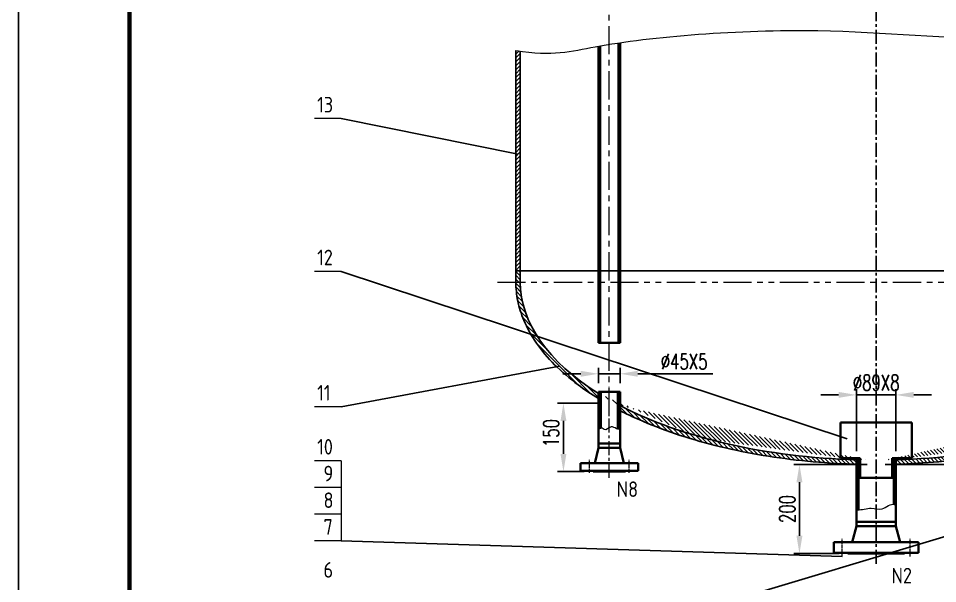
# Model space of a CAD drawing. Extents: x -7150 to 1260, y 1490 to 7430.
# Drawn here: x -7150 to -5083, y 4066 to 5336 of the extents above; entities that cross this region are included whole.
import ezdxf

# ---------------------------------------------------------------- set-up
doc = ezdxf.new("R2010")
doc.units = 0
doc.header["$MEASUREMENT"] = 0
doc.linetypes.add('CENTER', pattern=[50.8, 31.75, -6.35, 6.35, -6.35])
doc.linetypes.add('PHANTOM', pattern=[63.5, 31.75, -6.35, 6.35, -6.35, 6.35, -6.35])
doc.layers.get('0').update_dxf_attribs({"linetype": 'CONTINUOUS'})
doc.layers.get('DEFPOINTS').update_dxf_attribs({"linetype": 'CONTINUOUS'})
doc.layers.add('5', color=1, linetype='CENTER', lineweight=5)
for name, color, linetype in [('LAYER1', 3, 'CONTINUOUS'), ('中线', 1, 'CENTER'), ('双点划线', 1, 'PHANTOM'), ('尺寸线', 6, 'CONTINUOUS'), ('文字', 6, 'CONTINUOUS'), ('细实线', 3, 'CONTINUOUS')]:
    doc.layers.add(name, color=color, linetype=linetype)
doc.styles.add('J_BigFont', font='gbenor.shx', dxfattribs={"bigfont": 'gbcbig.shx'})
doc.styles.add('尺寸-字母', font='romans.shx', dxfattribs={"width": 0.7})
doc.dimstyles.new('尺寸3-5', dxfattribs={"dimtxt": 3.5, "dimasz": 2.5, "dimexe": 1.25, "dimexo": 0.625, "dimgap": 1.5, "dimtad": 1, "dimdec": 0, "dimdsep": 46, "dimtxsty": '尺寸-字母', "dimcen": 2.5, "dimadec": 0, "dimazin": 0, "dimtfac": 1, "dimtdec": 4, "dimtmove": 0, "dimatfit": 3, "dimfxl": 0, "dimtolj": 1, "dimtzin": 0, "dimarcsym": 0})

# ---------------------------------------------------------------- blocks, each defined once
blk = doc.blocks.new('*D44')
at = {"layer": 'DEFPOINTS', "color": 0}
for p in [(-5393.9, 4333.5), (-5221.5, 4333.5), (-5284.9, 4133.5)]:
    blk.add_point(p, dxfattribs=at)
at = {"layer": '尺寸线', "color": 0, "lineweight": -2}
for p, q in [((-5241.5, 4333.5), (-5406.9, 4333.5)), ((-5393.9, 4173.5), (-5393.9, 4293.5)), ((-5304.9, 4133.5), (-5406.9, 4133.5))]:
    blk.add_line(p, q, dxfattribs=at)
at = {"layer": '尺寸线', "color": 0}
for points in [[(-5400.6, 4293.5), (-5387.2, 4293.5), (-5393.9, 4333.5)], [(-5400.6, 4173.5), (-5387.2, 4173.5), (-5393.9, 4133.5)]]:
    blk.add_solid(points, dxfattribs=at)
at = {"layer": '尺寸线', "color": 0, "lineweight": 20, "insert": (-5421.4, 4233.5), "char_height": 35, "attachment_point": 5, "rotation": 90, "style": '尺寸-字母'}
blk.add_mtext('\\A1;200', dxfattribs=at)
blk = doc.blocks.new('*D43')
at = {"layer": 'DEFPOINTS', "color": 0}
for p in [(-5177, 4489.9), (-5265.9, 4343.8), (-5177, 4343.8)]:
    blk.add_point(p, dxfattribs=at)
at = {"layer": '尺寸线', "color": 0, "lineweight": -2}
for p, q in [((-5305.9, 4489.9), (-5345.9, 4489.9)), ((-5265.9, 4363.8), (-5265.9, 4502.9)), ((-5265.9, 4489.9), (-5177, 4489.9)), ((-5177, 4363.8), (-5177, 4502.9)), ((-5137, 4489.9), (-5097, 4489.9))]:
    blk.add_line(p, q, dxfattribs=at)
at = {"layer": '尺寸线', "color": 0}
for points in [[(-5305.9, 4496.6), (-5305.9, 4483.3), (-5265.9, 4489.9)], [(-5137, 4496.6), (-5137, 4483.3), (-5177, 4489.9)]]:
    blk.add_solid(points, dxfattribs=at)
at = {"layer": '尺寸线', "color": 0, "lineweight": 20, "insert": (-5221.4, 4517.4), "char_height": 35, "attachment_point": 5, "style": '尺寸-字母'}
blk.add_mtext('\\A1;%%c89X8', dxfattribs=at)
blk = doc.blocks.new('*D46')
at = {"layer": 'DEFPOINTS', "color": 0}
for p in [(-5924.5, 4471.4), (-5821.4, 4471.4), (-5857.9, 4317.5)]:
    blk.add_point(p, dxfattribs=at)
at = {"layer": '尺寸线', "color": 0, "lineweight": -2}
for p, q in [((-5841.4, 4471.4), (-5937.5, 4471.4)), ((-5924.5, 4357.5), (-5924.5, 4431.4)), ((-5877.9, 4317.5), (-5937.5, 4317.5))]:
    blk.add_line(p, q, dxfattribs=at)
at = {"layer": '尺寸线', "color": 0}
for points in [[(-5931.1, 4431.4), (-5917.8, 4431.4), (-5924.5, 4471.4)], [(-5931.1, 4357.5), (-5917.8, 4357.5), (-5924.5, 4317.5)]]:
    blk.add_solid(points, dxfattribs=at)
at = {"layer": '尺寸线', "color": 0, "lineweight": 20, "insert": (-5952, 4404.2), "char_height": 35, "attachment_point": 5, "rotation": 90, "style": '尺寸-字母'}
blk.add_mtext('\\A1;150', dxfattribs=at)
blk = doc.blocks.new('*D45')
at = {"layer": 'DEFPOINTS', "color": 0}
for p in [(-5797.3, 4537.4), (-5845.6, 4496.6), (-5797.3, 4496.6)]:
    blk.add_point(p, dxfattribs=at)
at = {"layer": '尺寸线', "color": 0, "lineweight": -2}
for p, q in [((-5845.6, 4516.6), (-5845.6, 4550.4)), ((-5797.3, 4516.6), (-5797.3, 4550.4)), ((-5885.6, 4537.4), (-5925.6, 4537.4)), ((-5845.6, 4537.4), (-5797.3, 4537.4)), ((-5757.3, 4537.4), (-5588.8, 4537.4))]:
    blk.add_line(p, q, dxfattribs=at)
at = {"layer": '尺寸线', "color": 0}
for points in [[(-5885.6, 4544), (-5885.6, 4530.7), (-5845.6, 4537.4)], [(-5757.3, 4544), (-5757.3, 4530.7), (-5797.3, 4537.4)]]:
    blk.add_solid(points, dxfattribs=at)
at = {"layer": '尺寸线', "color": 0, "lineweight": 20, "insert": (-5653, 4564.9), "char_height": 35, "attachment_point": 5, "style": '尺寸-字母'}
blk.add_mtext('\\A1;%%C45X5', dxfattribs=at)
blk = doc.blocks.new('*D179')
at = {"layer": 'DEFPOINTS', "color": 0}
for p in [(-4369.9, 4743.5), (-5221.4, 4333.9), (-4022.9, 4333.9)]:
    blk.add_point(p, dxfattribs=at)
at = {"layer": '尺寸线', "color": 0, "lineweight": -2}
for p, q in [((-4349.9, 4743.5), (-4009.9, 4743.5)), ((-4022.9, 4703.5), (-4022.9, 4373.9)), ((-5201.4, 4333.9), (-4009.9, 4333.9))]:
    blk.add_line(p, q, dxfattribs=at)
at = {"layer": '尺寸线', "color": 0}
for points in [[(-4029.5, 4703.5), (-4016.2, 4703.5), (-4022.9, 4743.5)], [(-4029.5, 4373.9), (-4016.2, 4373.9), (-4022.9, 4333.9)]]:
    blk.add_solid(points, dxfattribs=at)
at = {"layer": '尺寸线', "color": 0, "lineweight": 20, "insert": (-4050.4, 4538.7), "char_height": 35, "attachment_point": 5, "rotation": 90, "style": '尺寸-字母'}
blk.add_mtext('\\A1;410', dxfattribs=at)

msp = doc.modelspace()

# ---------------------------------------------------------------- hatches: boundary and pattern name
at = {"layer": '细实线', "lineweight": 20}
h = msp.add_hatch(dxfattribs=at)
h.set_pattern_fill('ANSI31', color=256, scale=50, style=0)
edge = h.paths.add_edge_path()
edge.add_spline(control_points=[(-6021.421, 5262.376), (-6024.687, 5262.847), (-6028.02, 5263.358), (-6031.421, 5263.912)], knot_values=[164.92760748, 164.92760748, 164.92760748, 164.92760748, 173.59598921, 173.59598921, 173.59598921, 173.59598921], degree=3, periodic=0)
edge.add_line((-6031.421, 5263.912), (-6031.421, 4768.515))
edge.add_line((-6031.421, 4768.515), (-6021.421, 4768.515))
edge.add_line((-6021.421, 4768.515), (-6021.421, 5262.376))
h = msp.add_hatch(dxfattribs=at)
h.set_pattern_fill('ANSI31', color=256, scale=50, angle=90, style=0)
edge = h.paths.add_edge_path()
edge.add_ellipse((-5221.421, 4743.515), major_axis=(-800, 0), ratio=0.5, start_angle=43.960998, end_angle=86.814866, ccw=False)
edge.add_line((-5797.271, 4465.848), (-5797.271, 4454.603))
edge.add_spline(control_points=[(-5797.271, 4454.603), (-5783.529, 4447.593), (-5769.289, 4440.839), (-5728.612, 4422.904), (-5701.196, 4412.299), (-5643.92, 4392.946), (-5614.062, 4384.198), (-5552.384, 4368.692), (-5520.564, 4361.935), (-5455.48, 4350.517), (-5422.215, 4345.856), (-5354.778, 4338.702), (-5320.607, 4336.21), (-5279.469, 4334.548), (-5272.672, 4334.317), (-5265.871, 4334.129)], knot_values=[4.76763404, 4.76763404, 4.76763404, 4.76763404, 4.84031492, 4.84031492, 4.96872952, 4.96872952, 5.09714412, 5.09714412, 5.22555872, 5.22555872, 5.35397332, 5.35397332, 5.48238793, 5.48238793, 5.50777389, 5.50777389, 5.50777389, 5.50777389], degree=3, periodic=0)
edge.add_line((-5265.871, 4334.129), (-5265.871, 4344.133))
edge = h.paths.add_edge_path()
edge.add_ellipse((-5221.421, 4743.515), major_axis=(-800, 0), ratio=0.5, start_angle=0, end_angle=38.722254, ccw=False)
edge.add_line((-6021.421, 4743.515), (-6031.421, 4743.515))
edge.add_spline(control_points=[(-6031.421, 4743.515), (-6031.421, 4729.422), (-6030, 4715.329), (-6024.215, 4686.692), (-6019.718, 4672.158), (-6006.431, 4640.371), (-5996.919, 4623.219), (-5973.7, 4589.81), (-5959.995, 4573.551), (-5928.658, 4542.152), (-5911.027, 4527.011), (-5877.213, 4501.828), (-5861.852, 4491.487), (-5845.571, 4481.547)], knot_values=[5.59700851, 5.59700851, 5.59700851, 5.59700851, 5.69767413, 5.69767413, 5.80302779, 5.80302779, 5.9314424, 5.9314424, 6.059857, 6.059857, 6.1882716, 6.1882716, 6.28318531, 6.28318531, 6.28318531, 6.28318531], degree=3, periodic=0)
edge.add_line((-5845.571, 4481.547), (-5845.571, 4493.297))
h.paths.add_polyline_path([(-6031.421, 4743.515), (-6021.421, 4743.515), (-6021.421, 4768.515), (-6031.421, 4768.515)])
h = msp.add_hatch(dxfattribs=at)
h.set_pattern_fill('ANSI31', color=256, scale=50, angle=90, style=0)
h.paths.add_polyline_path([(-4421.421, 4743.515), (-4411.421, 4743.515), (-4411.421, 4768.515), (-4421.421, 4768.515)])
edge = h.paths.add_edge_path()
edge.add_spline(control_points=[(-4597.271, 4481.547), (-4586.624, 4488.047), (-4576.371, 4494.719), (-4546.172, 4515.686), (-4527.584, 4530.508), (-4494.259, 4561.323), (-4479.523, 4577.316), (-4454.177, 4610.254), (-4443.568, 4627.201), (-4429.922, 4655.219), (-4425.54, 4666.076), (-4418.504, 4687.98), (-4415.851, 4699.027), (-4412.309, 4721.221), (-4411.421, 4732.368), (-4411.421, 4743.515)], knot_values=[3.14159265, 3.14159265, 3.14159265, 3.14159265, 3.20365862, 3.20365862, 3.33207322, 3.33207322, 3.46048783, 3.46048783, 3.58890243, 3.58890243, 3.66852467, 3.66852467, 3.74814691, 3.74814691, 3.82776915, 3.82776915, 3.82776915, 3.82776915], degree=3, periodic=0)
edge.add_line((-4411.421, 4743.515), (-4421.421, 4743.515))
edge.add_ellipse((-5221.421, 4743.515), major_axis=(-800, 0), ratio=0.5, start_angle=141.277746, end_angle=180, ccw=False)
edge.add_line((-4597.271, 4493.297), (-4597.271, 4481.547))
edge = h.paths.add_edge_path()
edge.add_spline(control_points=[(-5176.971, 4334.129), (-5144.564, 4335.025), (-5112.264, 4336.902), (-5046.372, 4342.768), (-5012.823, 4346.88), (-4947.035, 4357.222), (-4914.796, 4363.452), (-4852.149, 4377.932), (-4821.741, 4386.183), (-4763.249, 4404.578), (-4735.164, 4414.722), (-4686.526, 4434.787), (-4665.524, 4444.425), (-4645.571, 4454.603)], knot_values=[3.91700448, 3.91700448, 3.91700448, 3.91700448, 4.03795752, 4.03795752, 4.16637212, 4.16637212, 4.29478672, 4.29478672, 4.42320132, 4.42320132, 4.55161593, 4.55161593, 4.65714383, 4.65714383, 4.65714383, 4.65714383], degree=3, periodic=0)
edge.add_line((-4645.571, 4454.603), (-4645.571, 4465.848))
edge.add_ellipse((-5221.421, 4743.515), major_axis=(-800, 0), ratio=0.5, start_angle=93.18514, end_angle=136.039002, ccw=False)
edge.add_line((-5176.971, 4344.133), (-5176.971, 4334.129))
h = msp.add_hatch(dxfattribs=at)
h.set_pattern_fill('ANSI31', color=256, scale=3, angle=270, style=0)
h.set_pattern_definition([(315, (-881.001, 9685.229), (6.735192, 6.735192), [])])
edge = h.paths.add_edge_path()
edge.add_line((-5840.571, 4489.262), (-5845.571, 4489.262))
edge.add_line((-5845.571, 4489.262), (-5845.571, 4413.382))
edge.add_spline(control_points=[(-5845.571, 4413.382), (-5844.831, 4413.266), (-5843.184, 4413.277), (-5841.481, 4414.079), (-5840.571, 4414.438)], knot_values=[68.46209365, 68.46209365, 68.46209365, 68.46209365, 70.78443597, 73.57026258, 73.57026258, 73.57026258, 73.57026258], degree=3, periodic=0)
edge.add_line((-5840.571, 4414.438), (-5840.571, 4489.262))
edge = h.paths.add_edge_path()
edge.add_line((-5797.271, 4489.262), (-5802.271, 4489.262))
edge.add_line((-5802.271, 4489.262), (-5802.271, 4412.726))
edge.add_spline(control_points=[(-5802.271, 4412.726), (-5801.506, 4412.489), (-5799.777, 4412.207), (-5798.162, 4412.922), (-5797.271, 4413.462)], knot_values=[21.7905482, 21.7905482, 21.7905482, 21.7905482, 24.17408044, 27.24241573, 27.24241573, 27.24241573, 27.24241573], degree=3, periodic=0)
edge.add_line((-5797.271, 4413.462), (-5797.271, 4489.262))
h = msp.add_hatch(dxfattribs=at)
h.set_pattern_fill('ANSI31', color=256, scale=3, angle=90, style=0)
h.set_pattern_definition([(135, (-7775.603, 1416.809), (-6.735192, -6.735192), [])])
edge = h.paths.add_edge_path()
edge.add_line((-5176.971, 4343.781), (-5181.471, 4343.781))
edge.add_line((-5181.471, 4343.781), (-5181.471, 4243.938))
edge.add_spline(control_points=[(-5181.471, 4243.938), (-5180.662, 4243.767), (-5179.172, 4243.3), (-5177.647, 4242.513), (-5176.971, 4242.156)], knot_values=[117.86042871, 117.86042871, 117.86042871, 117.86042871, 120.2679366, 122.25036154, 122.25036154, 122.25036154, 122.25036154], degree=3, periodic=0)
edge.add_line((-5176.971, 4242.156), (-5176.971, 4343.781))
edge = h.paths.add_edge_path()
edge.add_line((-5261.371, 4343.781), (-5265.871, 4343.781))
edge.add_line((-5265.871, 4343.781), (-5265.871, 4232.367))
edge.add_spline(control_points=[(-5265.871, 4232.367), (-5265.171, 4232.221), (-5263.665, 4231.982), (-5262.165, 4231.871), (-5261.371, 4231.843)], knot_values=[31.78423589, 31.78423589, 31.78423589, 31.78423589, 33.89845823, 36.28829639, 36.28829639, 36.28829639, 36.28829639], degree=3, periodic=0)
edge.add_line((-5261.371, 4231.843), (-5261.371, 4343.781))

# ---------------------------------------------------------------- linework, layer by layer
at = {"lineweight": 40}
for p, q in [((-5845.571, 4606.76), (-5845.571, 5273.433)), ((-5841.971, 4606.76), (-5841.971, 5274.077)), ((-5800.871, 5280.769), (-5800.871, 4606.76)), ((-5797.271, 5281.304), (-5797.271, 4606.76)), ((-5845.571, 4606.76), (-5797.271, 4606.76)), ((-5845.571, 4381.07), (-5845.571, 4496.623)), ((-5797.271, 4496.623), (-5845.571, 4496.623)), ((-5840.571, 4414.438), (-5840.571, 4496.623)), ((-5802.271, 4496.623), (-5802.271, 4412.726)), ((-5797.271, 4496.623), (-5797.271, 4381.07)), ((-5301.421, 4428.147), (-5141.421, 4428.147)), ((-5301.421, 4348.147), (-5301.421, 4428.147)), ((-5141.421, 4348.147), (-5141.421, 4428.147)), ((-5845.571, 4371.07), (-5845.571, 4381.07)), ((-5797.271, 4381.07), (-5845.571, 4381.07)), ((-5797.271, 4371.07), (-5797.271, 4381.07)), ((-5845.571, 4371.07), (-5853.921, 4336.57)), ((-5797.271, 4371.07), (-5845.571, 4371.07)), ((-5797.271, 4371.07), (-5788.921, 4336.57)), ((-5301.421, 4348.147), (-5257.371, 4348.147)), ((-5265.871, 4195.115), (-5265.871, 4344.133)), ((-5265.871, 4344.133), (-5257.371, 4344.133)), ((-5261.371, 4231.843), (-5261.371, 4344.133)), ((-5257.371, 4303.878), (-5257.371, 4348.147)), ((-5185.471, 4348.147), (-5141.421, 4348.147)), ((-5185.471, 4303.878), (-5185.471, 4348.147)), ((-5185.471, 4344.133), (-5176.971, 4344.133)), ((-5181.471, 4243.938), (-5181.471, 4344.133)), ((-5176.971, 4195.115), (-5176.971, 4344.133)), ((-5886.421, 4319.07), (-5886.421, 4336.57)), ((-5756.421, 4336.57), (-5886.421, 4336.57)), ((-5756.421, 4319.07), (-5886.421, 4319.07)), ((-5857.921, 4317.47), (-5857.921, 4319.07)), ((-5784.921, 4317.47), (-5784.921, 4319.07)), ((-5756.421, 4319.07), (-5756.421, 4336.57)), ((-5784.921, 4317.47), (-5857.921, 4317.47)), ((-5261.371, 4303.878), (-5181.471, 4303.878)), ((-5275.421, 4159.115), (-5265.871, 4195.115)), ((-5176.971, 4205.115), (-5265.871, 4205.115)), ((-5176.971, 4195.115), (-5265.871, 4195.115)), ((-5167.421, 4159.115), (-5176.971, 4195.115)), ((-5126.421, 4159.115), (-5316.421, 4159.115)), ((-5316.421, 4135.115), (-5316.421, 4159.115)), ((-5126.421, 4135.115), (-5126.421, 4159.115)), ((-5126.421, 4135.115), (-5316.421, 4135.115)), ((-5284.921, 4133.515), (-5284.921, 4135.115)), ((-5157.921, 4133.515), (-5284.921, 4133.515)), ((-5181.421, 4135.115), (-5261.421, 4135.115)), ((-5157.921, 4133.515), (-5157.921, 4135.115))]:
    msp.add_line(p, q, dxfattribs=at)
for p, q in [((-6031.421, 5263.912), (-6031.421, 4743.515)), ((-6021.421, 5262.376), (-6021.421, 4743.515)), ((-6031.421, 4768.515), (-4411.421, 4768.515))]:
    msp.add_line(p, q)
at = {"const_width": 10}
msp.add_lwpolyline([(-6899.821, 7329.573), (-6899.821, 1589.573)], dxfattribs=at)
at = {"extrusion": (0, 0, -1)}
for start_param, end_param in [(5.60735448, 6.28318531), (4.76798006, 5.51592115), (3.90885681, 4.6567978)]:
    msp.add_ellipse((-5221.421, 4743.515), major_axis=(-800, 0), ratio=0.5, start_param=start_param, end_param=end_param, dxfattribs=at)
for points, knots in [([(-5845.571, 4481.547), (-5861.852, 4491.487), (-5877.213, 4501.828), (-5911.027, 4527.011), (-5928.658, 4542.152), (-5959.995, 4573.551), (-5973.7, 4589.81), (-5996.919, 4623.219), (-6006.431, 4640.371), (-6019.718, 4672.158), (-6024.215, 4686.692), (-6030, 4715.329), (-6031.421, 4729.422), (-6031.421, 4743.515)], [5.597008508, 5.597008508, 5.597008508, 5.597008508, 5.691922216, 5.691922216, 5.820336818, 5.820336818, 5.94875142, 5.94875142, 6.077166022, 6.077166022, 6.182519689, 6.182519689, 6.283185307, 6.283185307, 6.283185307, 6.283185307]), ([(-5265.871, 4334.129), (-5272.672, 4334.317), (-5279.469, 4334.548), (-5320.607, 4336.21), (-5354.778, 4338.702), (-5422.215, 4345.856), (-5455.48, 4350.517), (-5520.564, 4361.935), (-5552.384, 4368.692), (-5614.062, 4384.198), (-5643.92, 4392.946), (-5701.196, 4412.299), (-5728.612, 4422.904), (-5769.289, 4440.839), (-5783.529, 4447.593), (-5797.271, 4454.603)], [4.767634035, 4.767634035, 4.767634035, 4.767634035, 4.793020001, 4.793020001, 4.921434603, 4.921434603, 5.049849205, 5.049849205, 5.178263807, 5.178263807, 5.306678409, 5.306678409, 5.435093011, 5.435093011, 5.507773892, 5.507773892, 5.507773892, 5.507773892]), ([(-4645.571, 4454.603), (-4665.524, 4444.425), (-4686.526, 4434.787), (-4735.164, 4414.722), (-4763.249, 4404.578), (-4821.741, 4386.183), (-4852.149, 4377.932), (-4914.796, 4363.452), (-4947.035, 4357.222), (-5012.823, 4346.88), (-5046.372, 4342.768), (-5112.264, 4336.902), (-5144.564, 4335.025), (-5176.971, 4334.129)], [3.917004482, 3.917004482, 3.917004482, 3.917004482, 4.022532388, 4.022532388, 4.150946991, 4.150946991, 4.279361593, 4.279361593, 4.407776195, 4.407776195, 4.536190797, 4.536190797, 4.657143833, 4.657143833, 4.657143833, 4.657143833])]:
    msp.add_open_spline(points, degree=3, knots=knots)
at = {"layer": '5', "linetype": 'CENTER', "lineweight": 20, "ltscale": 2}
msp.add_line((-5821.421, 4442.359), (-5821.421, 6936.5), dxfattribs=at)
at = {"layer": '5', "linetype": 'CENTER', "lineweight": 20}
msp.add_line((-5821.421, 4303.762), (-5821.421, 4508.383), dxfattribs=at)
at = {"layer": '5', "linetype": 'CENTER', "lineweight": 20, "ltscale": 0.2}
for p, q in [((-5865.921, 4314.534), (-5865.921, 4344.45)), ((-5776.921, 4314.534), (-5776.921, 4344.45)), ((-5297.671, 4127.044), (-5297.671, 4166.562)), ((-5145.171, 4127.044), (-5145.171, 4166.562))]:
    msp.add_line(p, q, dxfattribs=at)
at = {"layer": 'LAYER1'}
for p, q in [((-7149.821, 7429.573), (-7149.821, 1489.573)), ((-4665.921, 4291.667), (-6424.321, 3765.521)), ((-5297.671, 4127.044), (-6424.321, 4162.096))]:
    msp.add_line(p, q, dxfattribs=at)
at = {"layer": '中线'}
msp.add_line((-5221.421, 6885.124), (-5221.421, 4103.994), dxfattribs=at)
at = {"layer": '双点划线', "lineweight": 20, "ltscale": 2}
msp.add_line((-6072.916, 4743.515), (-4369.926, 4743.515), dxfattribs=at)
at = {"layer": '细实线', "lineweight": 20}
for p, q in [((-6424.321, 5110.809), (-6484.259, 5110.809)), ((-6424.321, 4767.478), (-6484.259, 4767.478)), ((-6424.321, 4463.433), (-6484.259, 4463.433)), ((-6424.321, 4342.096), (-6484.259, 4342.096)), ((-6424.321, 4342.096), (-6424.321, 4162.096)), ((-6424.321, 4282.096), (-6484.259, 4282.096)), ((-6424.321, 4222.096), (-6484.259, 4222.096)), ((-6424.321, 4162.096), (-6484.259, 4162.096))]:
    msp.add_line(p, q, dxfattribs=at)
at = {"layer": '细实线'}
for p, q in [((-6026.421, 5030.961), (-6424.321, 5110.809)), ((-5286.66, 4391.153), (-6424.321, 4767.478)), ((-5933.612, 4554.754), (-6424.321, 4463.433))]:
    msp.add_line(p, q, dxfattribs=at)
at = {"layer": '细实线', "lineweight": 20}
for points, knots in [([(-6031.421, 5263.912), (-5948.754, 5250.451), (-5807.376, 5289.52), (-5360.562, 5324.409), (-4901.888, 5271.111), (-4577.755, 5310.833), (-4411.421, 5326.355)], [164.92760748, 164.92760748, 164.92760748, 164.92760748, 375.6072868, 877.59701885, 1308.5475393, 1819.15685513, 1819.15685513, 1819.15685513, 1819.15685513]), ([(-5797.271, 4413.462), (-5798.162, 4412.922), (-5800.629, 4411.83), (-5807.539, 4414.95), (-5818.332, 4422.468), (-5830.328, 4406.864), (-5837.641, 4416.614), (-5842.231, 4413.283), (-5844.831, 4413.266), (-5845.571, 4413.382)], [21.7905482, 21.7905482, 21.7905482, 21.7905482, 24.85888349, 30.11578228, 42.85371722, 60.0614173, 65.50685119, 71.24792026, 73.57026258, 73.57026258, 73.57026258, 73.57026258]), ([(-5265.871, 4232.367), (-5265.171, 4232.221), (-5253.912, 4230.434), (-5235.044, 4239.665), (-5205.407, 4227.857), (-5188.896, 4248.325), (-5177.647, 4242.513), (-5176.971, 4242.156)], [31.78420488, 31.78420488, 31.78420488, 31.78420488, 33.89845823, 65.46964128, 89.85114569, 120.2679366, 122.25036154, 122.25036154, 122.25036154, 122.25036154])]:
    msp.add_open_spline(points, degree=3, knots=knots, dxfattribs=at)

# ---------------------------------------------------------------- texts
at = {"layer": '文字', "lineweight": 20, "ltscale": 0.6, "char_height": 35, "attachment_point": 1, "style": 'J_BigFont'}
for s, insert in [('13', (-6478.093, 5159.515)), ('12', (-6478.093, 4816.184)), ('11', (-6478.093, 4512.139)), ('10', (-6478.093, 4390.802)), ('9', (-6463.854, 4330.802)), ('8', (-6463.854, 4270.802)), ('7', (-6463.854, 4210.802)), ('6', (-6463.854, 4114.227))]:
    msp.add_mtext(s, dxfattribs=dict(at, insert=insert))
at = {"layer": '文字', "lineweight": 20, "char_height": 35, "width": 299, "attachment_point": 1, "style": 'J_BigFont'}
for s, insert in [('N8', (-5804.759, 4295.598)), ('N2', (-5186.929, 4101.383))]:
    msp.add_mtext(s, dxfattribs=dict(at, insert=insert))

# ---------------------------------------------------------------- dimensions: what is measured, and where the dimension line sits
at = {"layer": '尺寸线', "lineweight": 20}
dim = msp.add_linear_dim(base=(-4022.869, 4333.907), p1=(-4369.926, 4743.515), p2=(-5221.421, 4333.907), angle=90, dimstyle='尺寸3-5', override={"dimtxt": 35, "dimasz": 40, "dimexe": 13, "dimexo": 20, "dimgap": 10, "dimzin": 0, "dimtfac": 5, "dimatfit": 1}, dxfattribs=at)
dim.commit()
dim.dimension.update_dxf_attribs({"geometry": '*D179', "text_midpoint": (-4050.369, 4538.711)})
for base, p1, p2, angle, text, picture, middle in [((-5797.271, 4537.351), (-5845.571, 4496.623), (-5797.271, 4496.623), 180, '%%C45X5', '*D45', (-5653.021, 4537.351)), ((-5924.468, 4471.395), (-5857.921, 4317.47), (-5821.421, 4471.395), 270, '150', '*D46', (-5924.468, 4404.155))]:
    dim = msp.add_linear_dim(base=base, p1=p1, p2=p2, angle=angle, text=text, dimstyle='尺寸3-5', override={"dimtxt": 35, "dimasz": 40, "dimexe": 13, "dimexo": 20, "dimgap": 10, "dimzin": 0, "dimtfac": 5, "dimatfit": 1}, dxfattribs=at)
    dim.commit()
    dim.dimension.update_dxf_attribs({"geometry": picture, "text_midpoint": middle, "dimtype": 160})
dim = msp.add_linear_dim(base=(-5176.971, 4489.918), p1=(-5265.871, 4343.781), p2=(-5176.971, 4343.781), text='%%c89X8', dimstyle='尺寸3-5', override={"dimtxt": 35, "dimasz": 40, "dimexe": 13, "dimexo": 20, "dimgap": 10, "dimzin": 0, "dimtfac": 5, "dimatfit": 1}, dxfattribs=at)
dim.commit()
dim.dimension.update_dxf_attribs({"geometry": '*D43', "text_midpoint": (-5221.421, 4489.918), "dimtype": 160})
dim = msp.add_linear_dim(base=(-5393.901, 4333.515), p1=(-5284.921, 4133.515), p2=(-5221.506, 4333.515), angle=90, text='200', dimstyle='尺寸3-5', override={"dimtxt": 35, "dimasz": 40, "dimexe": 13, "dimexo": 20, "dimgap": 10, "dimzin": 0, "dimtfac": 5, "dimatfit": 1}, dxfattribs=at)
dim.commit()
dim.dimension.update_dxf_attribs({"geometry": '*D44', "text_midpoint": (-5421.401, 4233.515)})

doc.saveas('drawing.dxf')
